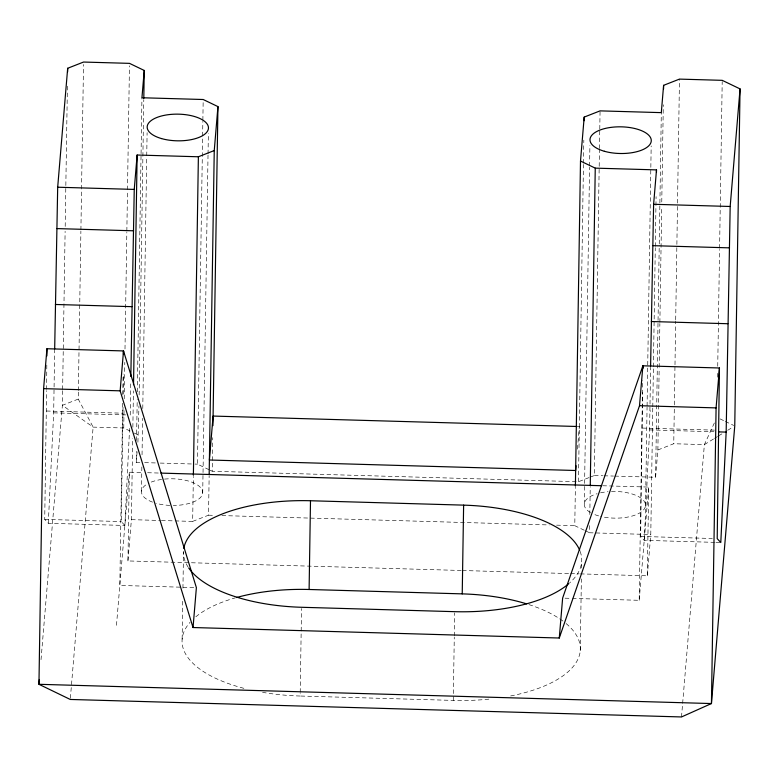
<?xml version="1.0" encoding="UTF-8"?>
<svg xmlns="http://www.w3.org/2000/svg" width="779" height="779" viewBox="0 0 779 779"><rect width="100%" height="100%" fill="white"/><g stroke="black" fill="none" stroke-linecap="round" stroke-linejoin="round"><path stroke-width="0.58" stroke-dasharray="3.9 2.92" d="M129.587 428.392L124.864 525.465L48.298 523.274L44.715 519.379L46.594 390.649M46.604 389.451L46.818 364.309M124.864 525.465L121.281 521.57L123.033 407.213M123.15 394.038L123.316 373.686M714.713 542.359L644.223 540.334L640.65 536.439L642.753 380.171M48.298 523.274L53.673 412.851L54.657 350.229M62.612 390.707L62.378 405.314L40.878 661.352M62.632 389.49L65.115 231.314M65.193 226.446L67.413 85.3M70.363 698.247L93.129 427.116L78.251 399.091L78.367 391.788M78.387 390.571L80.889 231.178M80.909 229.961L83.509 64.482M122.683 403.181L119.82 585.438L195.169 587.6M122.819 394.671L123.14 374.017M130.083 431.04L123.754 427.992L124.065 408.547M124.212 398.829L124.786 362.362M125 348.992L126.831 232.308M126.85 231.09L127.483 190.982M127.503 189.764L129.45 65.796M461.207 570.481L127.941 560.938L129.333 472.201L142.713 472.58M130.229 415.041L130.765 381.321M127.941 560.938L131.408 519.651L132.683 438.217M132.858 427.281L133.433 390.815M139.821 462.492L136.218 462.395L136.393 451.45M136.559 440.515L137.211 399.189M137.328 391.895L141.048 154.885M141.067 153.667L141.944 97.755M137.912 442.209L138.964 405.917M139.139 394.982L143.784 99.624M141.466 491.247L141.846 466.933M142.041 454.78L142.615 418.313M142.771 408.595L146.715 156.998M146.734 155.781L147.104 132.683M182.13 639.247L182.744 600.346M182.938 588.194L183.513 551.727M161.428 520.518L192.656 521.404L193.367 476.436M209.054 469.718L197.467 464.148L202.598 137.192M202.618 135.974L202.852 121.388M202.871 120.17L203.173 100.725M202.715 493L208.022 155.099M208.042 153.891L208.373 133.228M192.656 521.404L208.529 515.192L209.152 475.609M589.041 477.585L578.466 481.734L212.219 471.246L212.365 461.645M212.385 460.447L212.745 437.652M488.852 699.153A122.595 53.352 0.9 0 1 453.281 700.409L300.158 696.027L300.197 693.592M300.217 692.375L301.531 608.496M453.281 700.409L454.274 637.193M454.293 635.976L454.654 612.888M584.26 530.236L574.775 525.679L575.379 487.294M578.466 481.734L583.452 164.427M583.471 163.21L583.831 140.152M580.248 650.65L581.377 578.924M581.553 567.988L581.64 561.902M584.279 503.925L589.567 167.242M589.586 166.024L589.907 145.361M652.763 408.118L650.777 534.53L589.528 532.768L589.645 525.484M589.81 514.539L590.248 486.583M590.102 477.167L594.338 475.511L599.45 149.772M599.47 148.555L599.762 130.327M599.781 129.11L600.064 110.871M572.351 598.399L639.189 600.307L642.451 392.528M645.528 505.678L647.067 407.222M647.086 406.005L651.176 145.907M580.413 573.889L647.31 575.808L648.703 487.07L602.479 485.745M644.223 540.334L649.598 429.911L650.582 367.289M652.783 406.901L653.386 368.009M653.406 366.792L655.285 247.683M655.305 246.466L656.084 196.629M614.748 476.096L655.587 477.264L659.229 245.112M659.248 243.895L661.313 112.634M655.587 477.264L657.875 449.96L659.161 368.525M659.18 367.308L659.862 323.558M659.881 322.34L661.692 206.873M661.77 202.014L663.299 104.775M657.875 449.96L673.747 443.738L674.341 406.063M674.361 404.846L674.974 365.955M674.994 364.738L675.675 320.987M675.695 319.77L676.863 245.628M676.883 244.411L677.506 204.302M677.526 203.085L679.473 79.107M717.556 377.221L717.654 371.135M717.732 366.276L719.572 249.465M719.592 248.248L722.201 81.552M116.47 625.342L129.333 472.201M136.218 462.395L137.211 450.525M577.434 449.113L579.333 426.551L576.908 426.483M650.348 411.439L650.397 410.776M639.189 600.307L648.703 487.07M647.31 575.808L650.777 534.53M681.498 716.953L704.372 444.624L714.918 421.731M713.486 439.015L704.372 444.624L673.747 443.738M714.499 438.392L717.537 436.532M718.55 435.909L722.6 433.416M727.664 430.31L732.727 427.194M78.251 399.091L62.378 405.314L93.129 427.116L123.754 427.992M46.428 411.01L122.985 413.201M642.354 428.07L715.268 430.154M53.673 412.851L127.805 414.973M649.598 429.911L714.012 431.751M144.621 462.629L155.43 462.94M160.24 463.077L193.864 464.041M195.062 464.08L197.467 464.148M594.338 475.511L602.742 475.745M603.939 475.784L613.55 476.057M147.582 472.717L159.744 473.067M208.529 515.192L214.595 515.367M221.869 515.571L549.302 524.949M556.586 525.153L574.775 525.679M131.408 519.651L160.231 520.479M44.715 519.379L121.281 521.57M640.65 536.439L712.347 538.493M715.93 542.388L720.789 542.535M462.424 570.52L569.459 573.578M570.676 573.617L579.196 573.86M565.057 598.184L571.134 598.36M720.078 418.888L724.266 420.903M725.317 421.41L733.711 425.451M585.311 530.742L589.528 532.768M134.3 433.066L138.506 435.091M210.116 470.224L212.219 471.246M151.233 482.084A30.644 13.34 0.9 0 1 200.398 487.362A30.644 13.34 0.9 0 1 173.259 505.464M169.841 505.396A30.644 13.34 0.9 0 1 155.81 503.215M152.567 502.153A30.644 13.34 0.9 0 1 149.003 483.058M611.437 491.5A30.644 13.34 0.9 0 1 645.012 507.655A30.644 13.34 0.9 0 1 600.599 516.419M598.623 515.893A30.644 13.34 0.9 0 1 593.384 514.023M590.394 512.494A30.644 13.34 0.9 0 1 597.142 493.701M600.56 492.825A30.644 13.34 0.9 0 1 608.058 491.705M580.16 551.435A122.595 53.352 0.9 0 1 569.751 582.809M188.129 567.122A122.595 53.352 0.9 0 1 183.464 551.659M300.158 696.027A122.595 53.352 0.9 0 1 262.552 692.336M243.885 688.324A122.595 53.352 0.9 0 1 190.057 622.324M195.821 616.802A122.595 53.352 0.9 0 1 235.336 597.853M566.08 623.541A122.595 53.352 0.9 0 1 509.408 696.192M528.912 604.592A122.595 53.352 0.9 0 1 558.689 618.146M559.692 618.808A122.595 53.352 0.9 0 1 563.49 621.486"/><path stroke-width="1.17" d="M46.886 355.925L46.944 348.739L123.51 350.93L196.386 587.629L193.036 627.533L559.273 638.02L639.52 405.703L642.87 365.799L719.436 367.99L717.206 538.63L720.789 542.535L726.164 432.102L730.176 206.474L740.05 88.903L722.221 80.334L679.473 79.107L663.601 85.33L661.313 112.634L600.064 110.871L584.192 117.093L580.501 161.039L575.399 486.086M123.481 354.523L123.51 350.93L120.151 390.834L193.036 627.533M642.87 365.799L642.85 368.194L642.87 365.799L562.633 598.116L559.273 638.02M46.944 348.739L43.595 388.643L38.95 684.303L70.256 699.454L681.498 716.953L711.441 703.554L734.753 425.947L740.05 88.903M54.676 349.021L57.685 187.223L67.676 68.27L83.548 62.047L129.489 63.362L144.242 70.461L143.803 98.417M67.617 71.921L67.676 68.27M123.471 353.364L123.51 350.93M130.833 376.51L134.251 189.414L137.133 155.021L198.382 156.774L214.254 150.551L217.945 106.606L203.192 99.508L141.944 97.755L144.242 70.461M133.53 384.738L137.133 155.021M193.387 475.219L198.382 156.774M209.171 474.401L214.254 150.551M212.94 425.655L217.945 106.606M236.495 597.532A122.595 53.352 0.9 0 1 309.107 589.489L310.5 500.751L463.622 505.133A122.595 53.352 0.9 0 1 579.703 550.276M526.516 603.842A122.595 53.352 0.9 0 0 462.229 593.871L463.622 505.133M584.133 120.735L584.192 117.093M590.268 485.366L595.253 168.137L580.501 161.039M650.601 366.091L653.61 204.283L656.502 169.89L595.253 168.137M656.463 172.325L656.502 169.89M663.552 88.972L663.601 85.33M719.436 367.99L716.086 407.894L711.441 703.554L38.95 684.303L39.359 679.473M576.041 465.745L575.642 470.497L209.395 460.009L213.086 416.064L576.908 426.483M57.685 187.223L134.251 189.414M653.61 204.283L730.176 206.474M57.033 228.598L133.599 230.798M652.968 245.667L729.524 247.858M55.377 304.472L131.933 306.663M651.302 321.532L727.859 323.723M43.595 388.643L120.151 390.834M639.52 405.703L716.086 407.894M718.871 431.897L726.164 432.102M160.961 473.106L601.261 485.716M309.107 589.489L462.229 593.871M188.732 568.027A122.595 53.352 0.9 0 0 301.551 607.279L454.673 611.671A122.595 53.352 0.9 0 0 568.874 583.588M183.805 548.377A122.595 53.352 0.9 0 1 310.5 500.751M161.545 138.584A30.644 13.34 0.9 0 0 208.441 128.36A30.644 13.34 0.9 0 0 163.473 115.516A30.644 13.34 0.9 0 0 161.545 138.584M604.348 151.262A30.644 13.34 0.9 0 0 651.254 141.038A30.644 13.34 0.9 0 0 606.286 128.194A30.644 13.34 0.9 0 0 604.348 151.262"/></g></svg>
